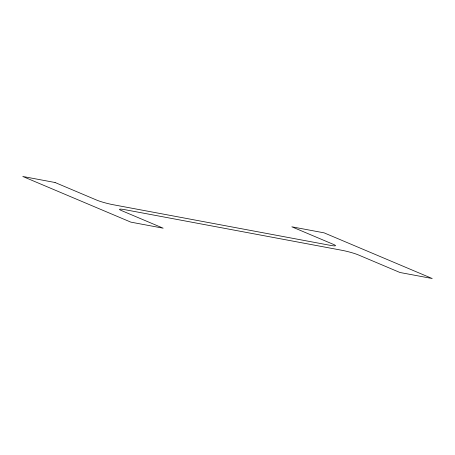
<?xml version="1.0" encoding="UTF-8"?>
<svg xmlns="http://www.w3.org/2000/svg" width="455" height="455" viewBox="0 0 455 455"><rect width="100%" height="100%" fill="white"/><g stroke="black" fill="none" stroke-linecap="round" stroke-linejoin="round"><path stroke-width="0.68" d="M55.049 182.506L22.75 176.466L130.881 222.148L163.18 228.194L121.428 210.551A12.137 1.228 14.6 0 1 124.824 209.675L341.933 250.295A12.137 1.228 14.6 0 1 358.193 254.851L399.951 272.494L432.25 278.534L324.119 232.852L291.82 226.806L333.572 244.449A12.137 1.228 14.6 0 1 330.176 245.325L113.067 204.704A12.137 1.228 14.6 0 1 96.807 200.149L55.049 182.506"/></g></svg>
